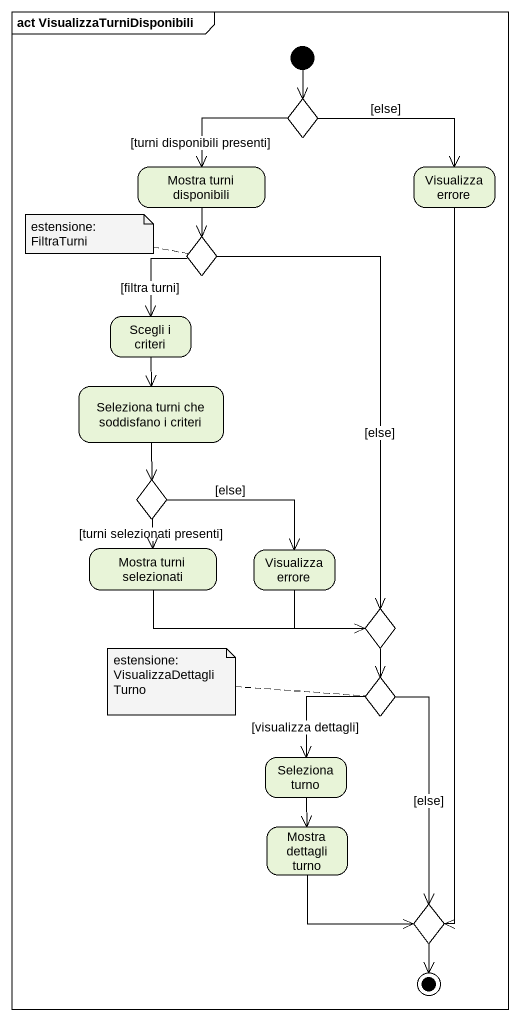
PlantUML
@startuml
mainframe act VisualizzaTurniDisponibili
hide empty description
state choice1 <<choice>>
state "Mostra turni disponibili" as Mostra_turni_disponibili
state "Visualizza errore" as Visualizza_errore
state choice2 <<choice>>
state "Scegli i criteri" as Scegli_i_criteri
state "Seleziona turni che soddisfano i criteri" as Seleziona_turni_che
state choice3 <<choice>>
state "Mostra turni selezionati" as Mostra_turni_selezionati
state "Visualizza errore" as Visualizza_errore_2
state choice4 <<choice>>
state choice5 <<choice>>
state "Seleziona turno" as Seleziona_turno
state "Mostra dettagli turno" as Mostra_dettagli_turno
state choice6 <<choice>>
[*] --> choice1
choice1 --> Mostra_turni_disponibili : [turni disponibili presenti]
choice1 -right-> Visualizza_errore : [else]
Mostra_turni_disponibili --> choice2
Visualizza_errore --> choice6
choice2 --> Scegli_i_criteri : [filtra turni]
choice2 --> choice4 : [else]
Scegli_i_criteri --> Seleziona_turni_che
Seleziona_turni_che --> choice3
choice3 --> Mostra_turni_selezionati : [turni selezionati presenti]
choice3 -right-> Visualizza_errore_2 : [else]
Mostra_turni_selezionati -right-> choice4
Visualizza_errore_2 --> choice4
choice4 --> choice5
choice5 --> Seleziona_turno : [visualizza dettagli]
choice5 --> choice6 : [else]
Seleziona_turno --> Mostra_dettagli_turno
Mostra_dettagli_turno --> choice6
choice6 --> [*]
note left of choice2 : estensione: FiltraTurni
note left of choice5 : estensione: VisualizzaDettagliTurno
@enduml
